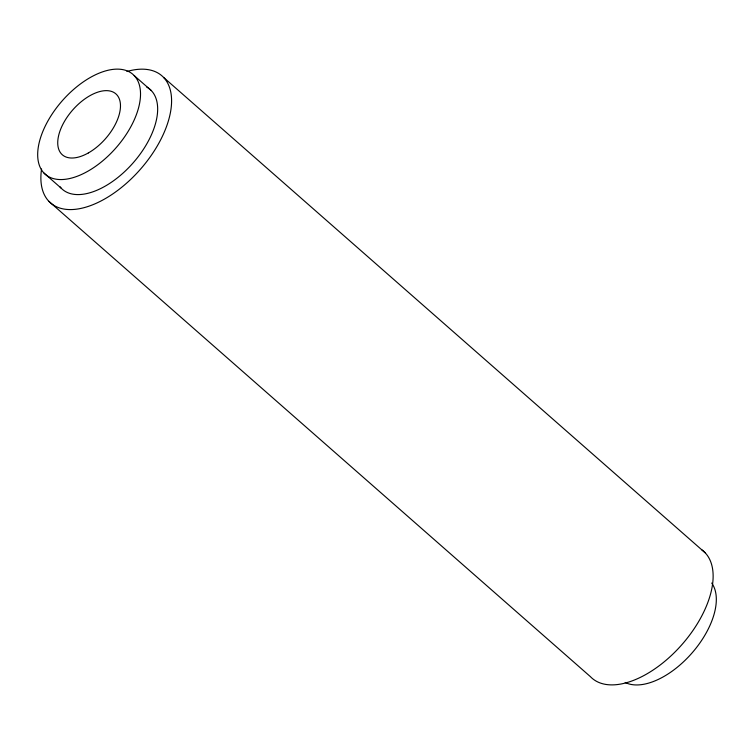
<?xml version="1.0" encoding="UTF-8"?>
<svg xmlns="http://www.w3.org/2000/svg" width="754" height="754" viewBox="0 0 754 754"><rect width="100%" height="100%" fill="white"/><g stroke="black" fill="none" stroke-linecap="round" stroke-linejoin="round"><path stroke-width="1.13" d="M163.58 77.417L705.103 552.739M134.203 75.598A66.465 35.721 -48.7 0 1 87.907 171.205A66.465 35.721 -48.7 0 1 45.183 126.201A66.465 35.721 -48.7 0 1 134.203 75.598L151.337 90.631M43.986 173.071L61.131 188.114M48.887 201.337L590.42 676.658A84.495 45.41 -48.7 0 0 681.804 644.745A84.495 45.41 -48.7 0 0 701.87 549.883M126.926 71.498A84.495 45.41 -48.7 0 1 169.339 117.454A84.495 45.41 -48.7 0 1 92.978 204.673A84.495 45.41 -48.7 0 1 41.564 168.981M146.719 87.049A66.465 35.721 -48.7 0 1 133.251 162.741A66.465 35.721 -48.7 0 1 59.773 186.53M711.71 583.049A66.465 35.721 -48.7 0 1 692.087 652.907A66.465 35.721 -48.7 0 1 625.189 682.464M88.369 152.93A40.556 21.8 -48.7 0 0 116.625 94.589A40.556 21.8 -48.7 0 0 62.299 125.475A40.556 21.8 -48.7 0 0 88.369 152.93"/></g></svg>
